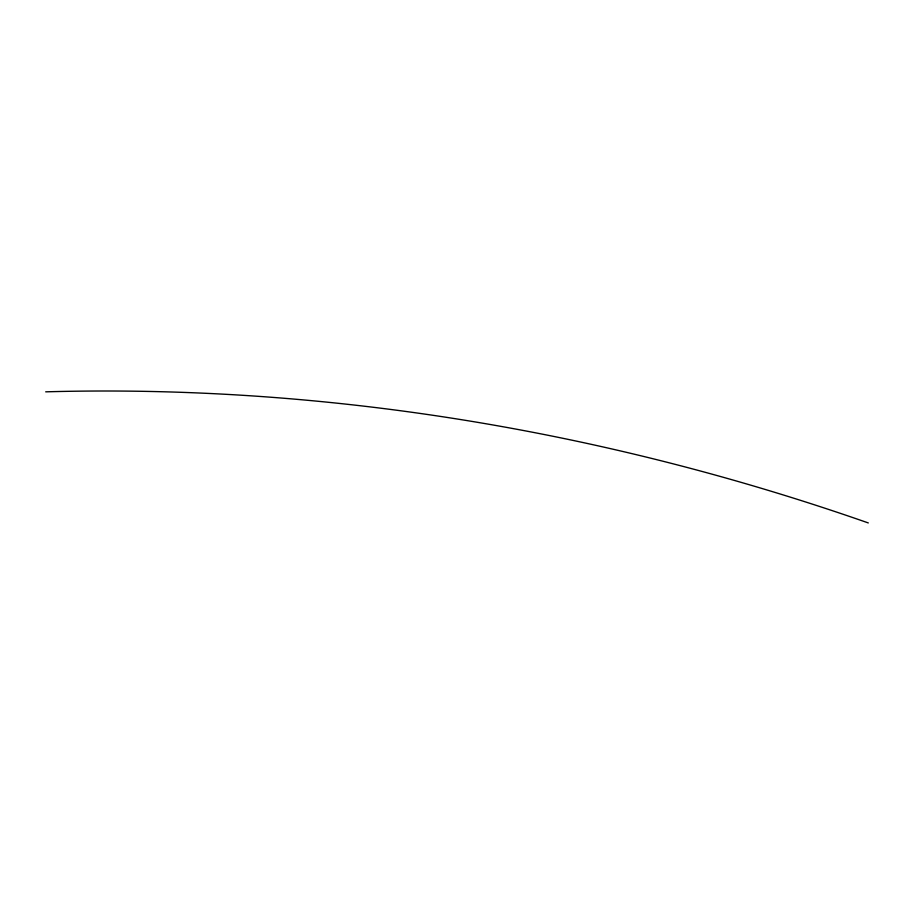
<?xml version="1.0" encoding="UTF-8"?>
<svg xmlns="http://www.w3.org/2000/svg" width="914" height="914" viewBox="0 0 914 914"><rect width="100%" height="100%" fill="white"/><g stroke="black" fill="none" stroke-linecap="round" stroke-linejoin="round"><path stroke-width="1.37" d="M45.7 391.832C324.984 384.108 604.805 430.768 868.3 522.934"/></g></svg>
